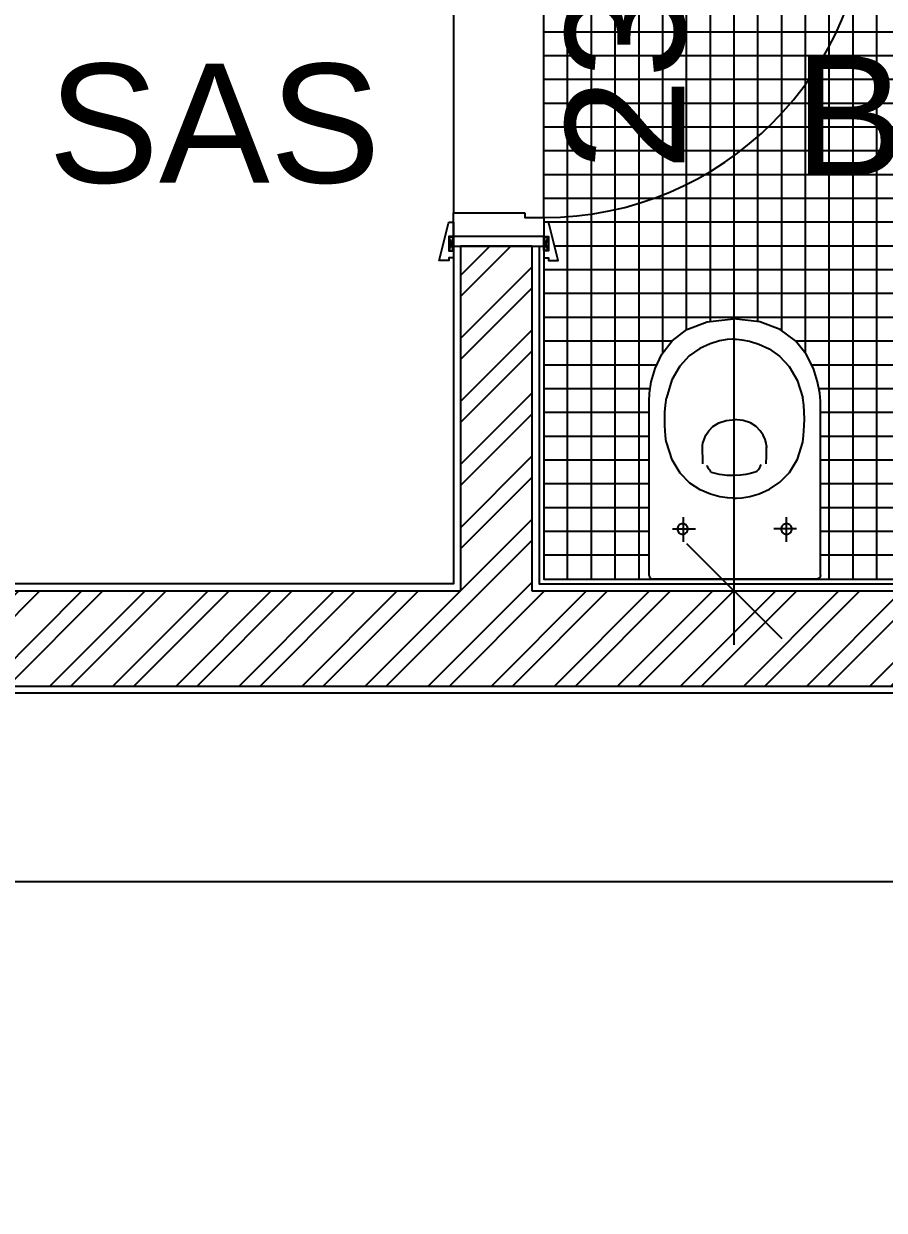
# Model space of a CAD drawing. Extents: x -1.8 to 45.6, y -22.6 to 61.5.
# Drawn here: x 23.61 to 25.419, y 10.498 to 12.993 of the extents above; entities that cross this region are included whole.
import ezdxf
from ezdxf.enums import TextEntityAlignment as Align

# ---------------------------------------------------------------- set-up
doc = ezdxf.new("R2010")
doc.units = 0
doc.header["$MEASUREMENT"] = 0
doc.header["$PDMODE"] = 35
doc.header["$PDSIZE"] = 0.3
doc.linetypes.add('CENTER', pattern=[2, 1.25, -0.25, 0.25, -0.25])
doc.linetypes.add('DASHDOTX2', pattern=[50.8, 25.4, -12.7, 0, -12.7])
doc.layers.get('0').update_dxf_attribs({"linetype": 'CONTINUOUS'})
doc.layers.get('DEFPOINTS').update_dxf_attribs({"linetype": 'CONTINUOUS'})
for name, color, linetype in [('A-AXIS-SANITARY', 10, 'DASHDOTX2'), ('a-dim', 3, 'CONTINUOUS'), ('A-DOORS', 1, 'CONTINUOUS'), ('A-FLOR-PFIX', 61, 'CONTINUOUS'), ('A-HATCH-WALL', 8, 'CONTINUOUS'), ('A-NOMENCLATURE', 3, 'CONTINUOUS'), ('A-PLASTER', 8, 'CONTINUOUS'), ('A-PROJ-TIL-BATH', 8, 'CONTINUOUS'), ('A-SECT-TILE', 12, 'CONTINUOUS'), ('A-WALL', 4, 'CONTINUOUS')]:
    doc.layers.add(name, color=color, linetype=linetype)
doc.styles.add('A100-STEXT', font='arial.ttf', dxfattribs={"height": 0.25})
doc.dimstyles.new('A100-DIM', dxfattribs={"dimtxt": 0.25, "dimasz": 0.2, "dimexe": 0.1, "dimexo": 0.3, "dimgap": 0.1, "dimtad": 1, "dimlfac": 100, "dimrnd": 0.5, "dimdsep": 46, "dimtxsty": 'A100-STEXT', "dimblk1": 'OBLIQUE', "dimblk2": 'OBLIQUE', "dimsah": 1, "dimcen": -0.05, "dimdle": 0.1, "dimclrd": 15, "dimclre": 15, "dimclrt": 256, "dimadec": 0, "dimazin": 0, "dimtfac": 0.28, "dimtix": 1, "dimtmove": 2, "dimatfit": 3, "dimldrblk": 'OBLIQUE', "dimfxl": 1, "dimtolj": 1, "dimarcsym": 0})

# ---------------------------------------------------------------- blocks, each defined once
blk = doc.blocks.new('A$C45807027')
at = {"layer": 'A-DOORS'}
for p, q in [((0, 0.009), (-0.009, -0.019)), ((-0.009, 0.009), (0, -0.019)), ((0.19, 0.009), (0.199, -0.019)), ((0.199, 0.009), (0.19, -0.019)), ((0.68, 0.0005), (0.68, 0.0195)), ((0.6805, 0.02), (0.8, 0.02)), ((0.8, -0.003), (0.8, 0.023)), ((0.8, 0.023), (0.805, 0.023)), ((0.815, 0.023), (0.82, 0.023)), ((0.82, -0.003), (0.82, 0.023)), ((0.82, 0.02), (0.8345, 0.02)), ((0.835, 0.0005), (0.835, 0.0195)), ((0.6805, 0), (0.8, 0)), ((0.8, -0.003), (0.8025, -0.003)), ((0.8025, -0.05), (0.8025, -0.003)), ((0.8175, -0.05), (0.8175, -0.003)), ((0.8175, -0.003), (0.82, -0.003)), ((0.82, 0), (0.8345, 0)), ((0.19, -0.11), (0.19, -0.06)), ((0.19, -0.06), (0.31, -0.06)), ((0.75, -0.06), (0.31, -0.06)), ((0.673, -0.06), (0.55, -0.06)), ((0.87, -0.06), (0.75, -0.06)), ((0.79, -0.06), (0.79, -0.052)), ((0.79, -0.06), (0.83, -0.06)), ((0.792, -0.05), (0.828, -0.05)), ((0.83, -0.06), (0.83, -0.052)), ((0.87, -0.11), (0.87, -0.06)), ((0.31, -0.11), (0.19, -0.11)), ((0.31, -0.11), (0.75, -0.11)), ((0.673, -0.11), (0.55, -0.11)), ((0.75, -0.11), (0.87, -0.11)), ((0.79, -0.11), (0.79, -0.118)), ((0.79, -0.11), (0.83, -0.11)), ((0.792, -0.12), (0.828, -0.12)), ((0.8025, -0.12), (0.8025, -0.167)), ((0.8175, -0.12), (0.8175, -0.167)), ((0.83, -0.11), (0.83, -0.118)), ((0.68, -0.1705), (0.68, -0.1895)), ((0.6805, -0.17), (0.8, -0.17)), ((0.8, -0.167), (0.8, -0.193)), ((0.8, -0.167), (0.8025, -0.167)), ((0.8175, -0.167), (0.82, -0.167)), ((0.82, -0.167), (0.82, -0.193)), ((0.82, -0.17), (0.8345, -0.17)), ((0.835, -0.1705), (0.835, -0.1895)), ((0.6805, -0.19), (0.8, -0.19)), ((0.8, -0.193), (0.805, -0.193)), ((0.815, -0.193), (0.82, -0.193)), ((0.82, -0.19), (0.8345, -0.19)), ((0, -0.809), (-0.009, -0.781)), ((-0.009, -0.809), (0, -0.781)), ((0.19, -0.809), (0.199, -0.781)), ((0.199, -0.809), (0.19, -0.781))]:
    blk.add_line(p, q, dxfattribs=at)
at = {"layer": 'A-DOORS', "color": 8}
for p, q in [((0, -0.07), (0, -0.73)), ((0.19, -0.74), (0.19, -0.06))]:
    blk.add_line(p, q, dxfattribs=at)
at = {"layer": 'A-DOORS'}
for points in [[(0, 0.01), (0, 0.025), (-0.01, 0.025), (-0.01, 0.03), (-0.03, 0.03), (-0.0104, -0.0482, 0.381769), (-0.0084, -0.05), (0, -0.05), (0, -0.02), (-0.01, -0.02), (-0.01, 0.01), (0, 0.01)], [(0.19, 0.01), (0.19, 0.025), (0.2, 0.025), (0.2, 0.03), (0.22, 0.03), (0.2004, -0.0482, -0.381769), (0.1984, -0.05), (0.19, -0.05), (0.19, -0.02), (0.2, -0.02), (0.2, 0.01), (0.19, 0.01)], [(0, -0.81), (0, -0.825), (-0.01, -0.825), (-0.01, -0.83), (-0.03, -0.83), (-0.0104, -0.7518, -0.381769), (-0.0084, -0.75), (0, -0.75), (0, -0.78), (-0.01, -0.78), (-0.01, -0.81), (0, -0.81)], [(0.19, -0.81), (0.19, -0.825), (0.2, -0.825), (0.2, -0.83), (0.22, -0.83), (0.2004, -0.7518, 0.381769), (0.1984, -0.75), (0.19, -0.75), (0.19, -0.78), (0.2, -0.78), (0.2, -0.81), (0.19, -0.81)]]:
    blk.add_lwpolyline(points, format="xyb", dxfattribs=at)
for points in [[(0, 0.009), (0, -0.019), (-0.009, -0.019), (-0.009, 0.009)], [(0.19, 0.009), (0.19, -0.019), (0.199, -0.019), (0.199, 0.009)], [(0, -0.809), (0, -0.781), (-0.009, -0.781), (-0.009, -0.809)], [(0.19, -0.809), (0.19, -0.781), (0.199, -0.781), (0.199, -0.809)]]:
    blk.add_lwpolyline(points, close=True, dxfattribs=at)
for points in [[(0, 0), (0.19, 0), (0.19, -0.02), (0, -0.02), (0, 0)], [(0.19, -0.02), (0, -0.02), (0, -0.07), (0.15, -0.07)], [(0.15, -0.07), (0.15, -0.06), (0.19, -0.06), (0.19, -0.02)], [(0.19, -0.78), (0, -0.78), (0, -0.73), (0.15, -0.73)], [(0.15, -0.73), (0.15, -0.74), (0.19, -0.74), (0.19, -0.78)], [(0, -0.8), (0.19, -0.8), (0.19, -0.78), (0, -0.78), (0, -0.8)]]:
    blk.add_lwpolyline(points, dxfattribs=at)
blk.add_arc((0.1897, -0.0597), 0.6803, 270.0254, 359.9746, dxfattribs=at)
at = {"layer": 'A-DOORS', "extrusion": (0, 0, -1)}
for centre, major_axis, start_param, end_param in [((0.6805, 0.0195), (-0.000354, 0.000354), 5.497787, 7.068583), ((0.6805, 0.0005), (0.000354, 0.000354), 2.356194, 3.926991), ((0.81, 0.0306), (-0.00642, 0.00642), 3.344077, 4.509904), ((0.8345, 0.0195), (0.000354, 0.000354), -0.785398, 0.785398), ((0.8345, 0.0005), (-0.000354, 0.000354), 2.356194, 3.926991), ((0.81, -0.021), (-0.0138, 0.0138), 0.390607, 1.180189), ((0.792, -0.052), (-0.00141, 0.00141), 5.497787, 7.068583), ((0.828, -0.052), (0.00141, 0.00141), -0.785398, 0.785398), ((0.792, -0.118), (-0.00141, 0.00141), 3.926991, 5.497787), ((0.828, -0.118), (-0.00141, 0.00141), 2.356194, 3.926991), ((0.6805, -0.1705), (-0.000354, 0.000354), 5.497787, 7.068583), ((0.81, -0.149), (-0.0138, 0.0138), 3.5322, 4.321782), ((0.8345, -0.1705), (0.000354, 0.000354), -0.785398, 0.785398), ((0.6805, -0.1895), (0.000354, 0.000354), 2.356194, 3.926991), ((0.81, -0.2006), (-0.00642, 0.00642), 0.202485, 1.368312), ((0.8345, -0.1895), (0.000354, 0.000354), 0.785398, 2.356194)]:
    blk.add_ellipse(centre, major_axis=major_axis, ratio=1, start_param=start_param, end_param=end_param, dxfattribs=at)
blk = doc.blocks.new('A$C4412624D')
for points in [[(-363.316505, 205.931824, 0), (-369.377186, 205.812927, 0), (-385.619804, 204.401184, 0), (-409.135235, 200.113983, 0), (-437.014357, 191.368836, 0), (-466.348038, 176.583069, 0), (-494.227158, 154.174194, 0), (-517.742592, 122.559601, 0), (-533.985207, 80.156738, 0), (-540.045876, 25.382996, 0)], [(-7.305237, 205.931824, 0), (-19.51413, 205.931824, 0), (-52.233948, 205.931824, 0), (-99.604431, 205.931824, 0), (-155.76532, 205.931824, 0), (-214.856354, 205.931793, 0), (-271.017242, 205.931793, 0), (-318.387726, 205.931793, 0), (-351.107536, 205.931763, 0), (-363.316406, 205.931763, 0)], [(-7.305237, 205.931824, 0), (-7.054718, 205.891724, 0), (-6.383331, 205.746399, 0), (-5.411285, 205.458283, 0), (-4.258881, 204.989777, 0), (-3.046356, 204.303314, 0), (-1.893951, 203.361298, 0), (-0.921936, 202.126221, 0), (-0.250519, 200.560455, 0), (0, 198.626465, 0)], [(-0.000031, 198.626618, 0), (-0.000031, 186.942688, 0), (-0.000031, 155.629791, 0), (-0.000031, 110.296204, 0), (-0.000031, 56.550171, 0), (0, 0, 0), (0, -53.746025, 0), (0, -99.079628, 0), (0.000031, -130.392528, 0), (0.000031, -142.076446, 0)], [(-283.871368, 169.254578, 0), (-285.531082, 169.495087, 0), (-290.24971, 170.096344, 0), (-297.636414, 170.87796, 0), (-307.300392, 171.659577, 0), (-318.850838, 172.260834, 0), (-331.896935, 172.501343, 0), (-346.047874, 172.200714, 0), (-360.912849, 171.17862, 0), (-376.101044, 169.254608, 0)], [(-497.934326, 27.701111, 0), (-497.803253, 31.697464, 0), (-496.723526, 42.562134, 0), (-493.665352, 58.608521, 0), (-487.598946, 78.150055, 0), (-477.494526, 99.500153, 0), (-462.322313, 120.972229, 0), (-441.052518, 140.879669, 0), (-412.655359, 157.53595, 0), (-376.101051, 169.254425, 0)], [(-167.899292, 27.713638, 0), (-167.94632, 31.783478, 0), (-168.779755, 42.831787, 0), (-171.43811, 59.116745, 0), (-176.960022, 78.896546, 0), (-186.383972, 100.429382, 0), (-200.748535, 121.973389, 0), (-221.092255, 141.786835, 0), (-248.453674, 158.127808, 0), (-283.871368, 169.254547, 0)], [(-103.977631, 156.470307, 0), (-103.977631, 154.841889, 0), (-103.977631, 150.477722, 0), (-103.977631, 144.159454, 0), (-103.977631, 136.668732, 0), (-103.977661, 128.787171, 0), (-103.977661, 121.296448, 0), (-103.977661, 114.97818, 0), (-103.977692, 110.614014, 0), (-103.977692, 108.985626, 0)], [(-128.633087, 134.554077, 0), (-126.879395, 134.554077, 0), (-122.179504, 134.554077, 0), (-115.375183, 134.554077, 0), (-107.308197, 134.554077, 0), (-98.820343, 134.554108, 0), (-90.753357, 134.554108, 0), (-83.949036, 134.554108, 0), (-79.249146, 134.554138, 0), (-77.495453, 134.554138, 0)], [(-93.019531, 135.467438, 0), (-93.196075, 137.437134, 0), (-93.705109, 139.291046, 0), (-94.515656, 140.998169, 0), (-95.596771, 142.527588, 0), (-96.917511, 143.848328, 0), (-98.446899, 144.929444, 0), (-100.154022, 145.740021, 0), (-102.007935, 146.249054, 0), (-103.977631, 146.425629, 0), (-103.977631, 146.425537, 0), (-105.947327, 146.248993, 0), (-107.801239, 145.73996, 0), (-109.508362, 144.929413, 0), (-111.03775, 143.848328, 0), (-112.358459, 142.527588, 0), (-113.439575, 140.99823, 0), (-114.250092, 139.291107, 0), (-114.759094, 137.437256, 0), (-114.935638, 135.46759, 0), (-114.93573, 135.467438, 0), (-114.759186, 133.497742, 0), (-114.250153, 131.643829, 0), (-113.439606, 129.936707, 0), (-112.35849, 128.407288, 0), (-111.03775, 127.086548, 0), (-109.508362, 126.005432, 0), (-107.801239, 125.194855, 0), (-105.947327, 124.685822, 0), (-103.977631, 124.509247, 0), (-103.977631, 124.509339, 0), (-102.007935, 124.685883, 0), (-100.154022, 125.194916, 0), (-98.446899, 126.005463, 0), (-96.917511, 127.086548, 0), (-95.596802, 128.407288, 0), (-94.515686, 129.936646, 0), (-93.70517, 131.643768, 0), (-93.196167, 133.49762, 0), (-93.019623, 135.467285, 0)], [(-239.127029, 93.496338, 0), (-244.453003, 93.570557, 0), (-249.945557, 93.674713, 0), (-255.392944, 93.798554, 0), (-260.583328, 93.931671, 0), (-265.304947, 94.063751, 0), (-269.345993, 94.184479, 0), (-272.494675, 94.283508, 0), (-274.5392, 94.350495, 0), (-275.267776, 94.375122, 0), (-275.267746, 94.375122, 0), (-277.177994, 94.160919, 0), (-282.297455, 93.202637, 0), (-289.709213, 91.026795, 0), (-298.496338, 87.159912, 0), (-307.741928, 81.128479, 0), (-316.529068, 72.45903, 0), (-323.940826, 60.67807, 0), (-329.060295, 45.312103, 0), (-330.970551, 25.887634, 0)], [(-222.988953, 73.828949, 0), (-223.338638, 74.133179, 0), (-224.304276, 74.948532, 0), (-225.760712, 76.128952, 0), (-227.582809, 77.528443, 0), (-229.645447, 79.000946, 0), (-231.823486, 80.400421, 0), (-233.99176, 81.580872, 0), (-236.025146, 82.39621, 0), (-237.798523, 82.70047, 0)], [(-222.988953, 73.828949, 0), (-222.415253, 72.286972, 0), (-220.969742, 67.851441, 0), (-219.065781, 60.807938, 0), (-217.11673, 51.442078, 0), (-215.53595, 40.039414, 0), (-214.736816, 26.885574, 0), (-215.132675, 12.266113, 0), (-217.136887, -3.533356, 0), (-221.162842, -20.227234, 0)], [(-363.316505, -149.381658, 0), (-369.377186, -149.461094, 0), (-385.619804, -148.580885, 0), (-409.135235, -145.063267, 0), (-437.014357, -137.230472, 0), (-466.348038, -123.404728, 0), (-494.227158, -101.908272, 0), (-517.742592, -71.063339, 0), (-533.985207, -29.192154, 0), (-540.045876, 25.383057, 0)], [(-497.934326, 27.701111, 0), (-497.877174, 23.658875, 0), (-496.982231, 12.679642, 0), (-494.164284, -3.515335, 0), (-488.338104, -23.204819, 0), (-478.41848, -44.667587, 0), (-463.320183, -66.182388, 0), (-441.957998, -86.028, 0), (-413.246702, -102.483177, 0), (-376.101074, -113.826691, 0)], [(-239.127029, -38.068466, 0), (-244.453003, -38.14267, 0), (-249.945557, -38.246841, 0), (-255.392944, -38.370651, 0), (-260.583328, -38.503769, 0), (-265.304947, -38.635849, 0), (-269.345993, -38.756561, 0), (-272.494675, -38.855591, 0), (-274.5392, -38.922577, 0), (-275.267776, -38.947189, 0), (-275.267746, -38.947235, 0), (-277.177994, -38.733047, 0), (-282.297455, -37.774811, 0), (-289.709213, -35.599045, 0), (-298.496338, -31.732208, 0), (-307.741928, -25.700821, 0), (-316.529068, -17.031387, 0), (-323.940826, -5.250381, 0), (-329.060295, 10.115692, 0), (-330.970551, 29.540344, 0)], [(-167.899292, 27.713638, 0), (-167.835449, 23.744888, 0), (-168.391693, 12.949295, 0), (-170.689728, -3.00711, 0), (-175.851273, -22.458359, 0), (-184.998032, -43.738403, 0), (-199.251709, -65.181274, 0), (-219.733994, -85.120949, 0), (-247.56662, -101.891426, 0), (-283.871277, -113.826691, 0)], [(-221.162796, -20.227218, 0), (-221.512482, -20.531448, 0), (-222.478119, -21.346786, 0), (-223.934555, -22.527222, 0), (-225.756668, -23.926681, 0), (-227.819305, -25.39917, 0), (-229.99733, -26.79863, 0), (-232.165619, -27.97905, 0), (-234.19902, -28.794388, 0), (-235.972382, -29.098617, 0)], [(-93.019531, -80.039558, 0), (-93.196075, -78.069855, 0), (-93.705109, -76.215965, 0), (-94.515656, -74.508842, 0), (-95.596771, -72.979439, 0), (-96.917511, -71.658707, 0), (-98.446899, -70.577591, 0), (-100.154022, -69.767044, 0), (-102.007935, -69.258026, 0), (-103.977631, -69.081474, 0), (-103.977631, -69.081459, 0), (-105.947327, -69.258011, 0), (-107.801239, -69.767036, 0), (-109.508362, -70.577583, 0), (-111.03775, -71.658699, 0), (-112.358459, -72.979431, 0), (-113.439575, -74.508835, 0), (-114.250092, -76.21595, 0), (-114.759094, -78.069839, 0), (-114.935638, -80.039543, 0), (-114.93573, -80.039558, 0), (-114.759186, -82.009262, 0), (-114.250153, -83.863159, 0), (-113.439606, -85.570282, 0), (-112.35849, -87.099686, 0), (-111.03775, -88.420425, 0), (-109.508362, -89.501541, 0), (-107.801239, -90.312088, 0), (-105.947327, -90.821113, 0), (-103.977631, -90.997673, 0), (-103.977631, -90.997658, 0), (-102.007935, -90.821106, 0), (-100.154022, -90.31208, 0), (-98.446899, -89.501533, 0), (-96.917511, -88.420418, 0), (-95.596802, -87.099678, 0), (-94.515686, -85.570274, 0), (-93.70517, -83.863144, 0), (-93.196167, -82.009254, 0), (-93.019623, -80.039543, 0)], [(-103.977631, -101.042419, 0), (-103.977631, -99.414001, 0), (-103.977631, -95.049827, 0), (-103.977631, -88.731552, 0), (-103.977631, -81.240814, 0), (-103.977661, -73.359253, 0), (-103.977661, -65.868515, 0), (-103.977661, -59.550239, 0), (-103.977692, -55.186066, 0), (-103.977692, -53.557648, 0)], [(-128.633087, -79.126785, 0), (-126.879395, -79.126785, 0), (-122.179504, -79.126785, 0), (-115.375183, -79.126785, 0), (-107.308197, -79.126793, 0), (-98.820343, -79.126793, 0), (-90.753357, -79.1268, 0), (-83.949036, -79.1268, 0), (-79.249146, -79.126808, 0), (-77.495453, -79.126816, 0)], [(-283.871368, -113.826683, 0), (-285.531082, -114.067184, 0), (-290.24971, -114.668434, 0), (-297.636414, -115.450065, 0), (-307.300392, -116.231693, 0), (-318.850838, -116.832943, 0), (-331.896935, -117.073444, 0), (-346.047874, -116.772819, 0), (-360.912849, -115.750694, 0), (-376.101044, -113.826691, 0)], [(-7.305237, -149.381658, 0), (-7.054718, -149.341568, 0), (-6.383331, -149.196247, 0), (-5.411285, -148.908123, 0), (-4.258881, -148.439623, 0), (-3.046356, -147.753174, 0), (-1.893951, -146.811207, 0), (-0.921936, -145.576141, 0), (-0.250519, -144.010414, 0), (0, -142.076446, 0)], [(-7.305237, -149.381658, 0), (-19.51413, -149.381658, 0), (-52.233948, -149.381658, 0), (-99.604431, -149.381658, 0), (-155.76532, -149.381658, 0), (-214.856354, -149.38166, 0), (-271.017242, -149.38166, 0), (-318.387726, -149.38166, 0), (-351.107536, -149.381662, 0), (-363.316406, -149.381662, 0)]]:
    blk.add_polyline3d(points)
at = {"layer": 'A-AXIS-SANITARY', "linetype": 'CENTER', "ltscale": 0.1}
blk.add_line((136.288241, 26.88557), (-721.794139, 26.885582), dxfattribs=at)
blk = doc.blocks.new('A$C47431112')
at = {"layer": 'A-PROJ-TIL-BATH'}
for p, q in [((0, -1.55), (0, 0.05)), ((0.05, -1.55), (0.05, 0.05)), ((0.05, -1.55), (0.05, 0.05)), ((0.1, -1.55), (0.1, 0.05)), ((0.15, -1.55), (0.15, 0.05)), ((0.2, -1.0746), (0.2, 0.05)), ((0.25, -1.026), (0.25, 0.05)), ((0.25, -1.026), (0.25, 0.05)), ((0.3, -1.0082), (0.3, 0.05)), ((0.35, -1.003), (0.35, 0.05)), ((0.4, -1.0085), (0.4, 0.05)), ((0.45, -1.0277), (0.45, 0.05)), ((0.45, -1.0277), (0.45, 0.05)), ((0.5, -1.0754), (0.5, 0.05)), ((0.55, -1.55), (0.55, 0.05)), ((0.6, -1.55), (0.6, 0.05)), ((0.65, -1.55), (0.65, 0.05)), ((0.65, -1.55), (0.65, 0.05)), ((0.7, -1.55), (0.7, 0.05)), ((0.75, -1.55), (0.75, 0.05)), ((0.8, -1.0855), (0.8, 0.05)), ((0.85, -1.0403), (0.85, 0.05)), ((0.85, -1.0403), (0.85, 0.05)), ((0.9, -1.0178), (0.9, 0.05)), ((0.95, -1.0106), (0.95, 0.05)), ((1, -1.0178), (1, 0.05)), ((1.05, -1.0403), (1.05, 0.05)), ((1.05, -1.0403), (1.05, 0.05)), ((1.1, -1.0855), (1.1, 0.05)), ((1.15, -1.55), (1.15, 0.05)), ((1.2, -1.55), (1.2, 0.05)), ((1.25, -1.05), (1.25, 0.05)), ((1.25, -1.05), (1.25, 0.05)), ((1.3, -1.05), (1.3, 0.05)), ((1.35, -1.05), (1.35, 0.05)), ((1.4, -1.55), (1.4, 0.05)), ((1.45, 0), (-0.05, 0)), ((1.45, -0.05), (-0.0275, -0.05)), ((1.45, -0.1), (-0.05, -0.1)), ((1.45, -0.15), (-0.05, -0.15)), ((1.45, -0.2), (-0.05, -0.2)), ((1.45, -0.25), (-0.05, -0.25)), ((1.45, -0.3), (-0.05, -0.3)), ((1.45, -0.35), (-0.05, -0.35)), ((1.45, -0.4), (-0.05, -0.4)), ((1.45, -0.45), (-0.05, -0.45)), ((1.45, -0.5), (-0.05, -0.5)), ((1.45, -0.55), (-0.05, -0.55)), ((1.45, -0.6), (-0.05, -0.6)), ((1.45, -0.65), (-0.05, -0.65)), ((1.45, -0.7), (-0.05, -0.7)), ((1.45, -0.75), (-0.05, -0.75)), ((1.45, -0.8), (-0.05, -0.8)), ((1.45, -0.85), (-0.0275, -0.85)), ((1.45, -0.9), (-0.05, -0.9)), ((1.45, -0.95), (-0.05, -0.95)), ((1.45, -1), (-0.05, -1)), ((0.2189, -1.05), (-0.05, -1.05)), ((0.8362, -1.05), (0.4796, -1.05)), ((1.45, -1.05), (1.0639, -1.05)), ((0.1871, -1.1), (-0.05, -1.1)), ((0.79, -1.1), (0.513, -1.1)), ((1.2, -1.1), (1.11, -1.1)), ((1.45, -1.1), (1.4, -1.1)), ((0.1736, -1.15), (-0.05, -1.15)), ((0.7715, -1.15), (0.5282, -1.15)), ((1.2, -1.15), (1.1285, -1.15)), ((1.45, -1.15), (1.4, -1.15)), ((0.1714, -1.2), (-0.05, -1.2)), ((0.77, -1.2), (0.5314, -1.2)), ((1.2, -1.2), (1.13, -1.2)), ((1.45, -1.2), (1.4, -1.2)), ((0.1714, -1.25), (-0.05, -1.25)), ((0.77, -1.25), (0.5314, -1.25)), ((1.45, -1.25), (1.13, -1.25)), ((1.25, -1.3), (1.25, -1.25)), ((1.25, -1.3), (1.25, -1.25)), ((1.3, -1.3), (1.3, -1.25)), ((1.35, -1.3), (1.35, -1.25)), ((0.1714, -1.3), (-0.05, -1.3)), ((0.77, -1.3), (0.5314, -1.3)), ((1.45, -1.3), (1.13, -1.3)), ((0.1714, -1.35), (-0.05, -1.35)), ((0.77, -1.35), (0.5314, -1.35)), ((1.2, -1.35), (1.13, -1.35)), ((1.45, -1.35), (1.4, -1.35)), ((0.1714, -1.4), (-0.05, -1.4)), ((0.77, -1.4), (0.5314, -1.4)), ((1.2, -1.4), (1.13, -1.4)), ((1.45, -1.4), (1.4, -1.4)), ((0.1714, -1.45), (-0.05, -1.45)), ((0.77, -1.45), (0.5314, -1.45)), ((1.2, -1.45), (1.13, -1.45)), ((1.45, -1.45), (1.4, -1.45)), ((0.1714, -1.5), (-0.05, -1.5)), ((0.77, -1.5), (0.5314, -1.5)), ((1.45, -1.5), (1.13, -1.5)), ((1.25, -1.55), (1.25, -1.5)), ((1.25, -1.55), (1.25, -1.5)), ((1.3, -1.55), (1.3, -1.5)), ((1.35, -1.55), (1.35, -1.5))]:
    blk.add_line(p, q, dxfattribs=at)
blk = doc.blocks.new('_OBLIQUE')
at = {"color": 0, "linetype": 'ByBlock'}
blk.add_line((-0.5, -0.5), (0.5, 0.5), dxfattribs=at)
blk = doc.blocks.new('*D78')
at = {"layer": 'a-dim', "color": 15, "lineweight": -2}
for p, q in [((16.9434, 11.3), (16.9434, 11.0892)), ((26.9284, 11.3), (26.9284, 11.0892)), ((16.8434, 11.1892), (27.0284, 11.1892))]:
    blk.add_line(p, q, dxfattribs=at)
at = {"layer": 'DEFPOINTS', "color": 0}
for p in [(16.9434, 11.6), (26.9284, 11.6), (26.9284, 11.1892)]:
    blk.add_point(p, dxfattribs=at)
at = {"layer": 'a-dim', "color": 15, "lineweight": -2, "xscale": 0.2, "yscale": 0.2, "zscale": 0.2, "rotation": 180}
blk.add_blockref('_OBLIQUE', (16.9434, 11.1892), dxfattribs=at)
at = {"layer": 'a-dim', "color": 15, "lineweight": -2, "xscale": 0.2, "yscale": 0.2, "zscale": 0.2}
blk.add_blockref('_OBLIQUE', (26.9284, 11.1892), dxfattribs=at)
at = {"layer": 'a-dim', "insert": (21.9359, 11.4168), "char_height": 0.25, "attachment_point": 5, "style": 'A100-STEXT'}
blk.add_mtext('\\A1;998.5', dxfattribs=at)
blk = doc.blocks.new('*D123')
at = {"layer": 'a-dim', "color": 15, "lineweight": -2}
for p, q in [((26.9284, 11.6585), (26.9284, 9.1452)), ((18.6784, 9.4585), (18.6784, 9.1452)), ((18.5784, 9.2452), (27.0284, 9.2452))]:
    blk.add_line(p, q, dxfattribs=at)
at = {"layer": 'DEFPOINTS', "color": 0}
for p in [(26.9284, 11.9585), (18.6784, 9.7585), (26.9284, 9.2452)]:
    blk.add_point(p, dxfattribs=at)
at = {"layer": 'a-dim', "color": 15, "lineweight": -2, "xscale": 0.2, "yscale": 0.2, "zscale": 0.2, "rotation": 180}
blk.add_blockref('_OBLIQUE', (18.6784, 9.2452), dxfattribs=at)
at = {"layer": 'a-dim', "color": 15, "lineweight": -2, "xscale": 0.2, "yscale": 0.2, "zscale": 0.2}
blk.add_blockref('_OBLIQUE', (26.9284, 9.2452), dxfattribs=at)
at = {"layer": 'a-dim', "insert": (22.8034, 9.4729), "char_height": 0.25, "attachment_point": 5, "style": 'A100-STEXT'}
blk.add_mtext('\\A1;825', dxfattribs=at)
blk = doc.blocks.new('*D285')
at = {"layer": 'a-dim', "color": 15, "lineweight": -2}
for p, q in [((25.1034, 11.7), (25.1034, 14.25)), ((24.9784, 14.15), (25.2034, 14.15)), ((24.9784, 11.8), (25.2034, 11.8))]:
    blk.add_line(p, q, dxfattribs=at)
at = {"layer": 'DEFPOINTS', "color": 0}
for p in [(24.6784, 14.15), (25.1034, 14.15), (24.6784, 11.8)]:
    blk.add_point(p, dxfattribs=at)
at = {"layer": 'a-dim', "color": 15, "lineweight": -2, "xscale": 0.2, "yscale": 0.2, "zscale": 0.2}
for p, rotation in [((25.1034, 14.15), 90), ((25.1034, 11.8), 270)]:
    blk.add_blockref('_OBLIQUE', p, dxfattribs=dict(at, rotation=rotation))
at = {"layer": 'a-dim', "insert": (24.8756, 12.975), "char_height": 0.25, "attachment_point": 5, "rotation": 90, "style": 'A100-STEXT'}
blk.add_mtext('\\A1;235', dxfattribs=at)

msp = doc.modelspace()

# ---------------------------------------------------------------- hatches: boundary and pattern name
at = {"layer": 'A-HATCH-WALL'}
h = msp.add_hatch(dxfattribs=at)
h.set_pattern_fill('ANSI32', color=256, scale=0.25, style=0)
h.paths.add_polyline_path([(26.92837, 11.6), (26.92837, 11.8), (26.67837, 11.8), (26.67837, 12.5), (26.92837, 12.5), (26.92837, 14.3), (24.67837, 14.3), (24.67837, 14.9), (24.52837, 14.9), (24.52837, 14.3), (24.42837, 14.3), (24.42837, 14.15), (24.52837, 14.15), (24.52837, 13.325), (24.67837, 13.325), (24.67837, 14.15), (26.82837, 14.15), (26.82837, 12.6), (26.57837, 12.6), (26.57837, 11.8), (24.67837, 11.8), (24.67837, 12.525), (24.52837, 12.525), (24.52837, 11.8), (23.42837, 11.8), (23.42837, 11.95), (23.02837, 11.95), (23.02837, 11.8), (19.50337, 11.8), (19.50337, 11.9), (19.35337, 11.9), (19.35337, 11.8), (18.85337, 11.8), (18.85337, 11.6)])

# ---------------------------------------------------------------- linework, layer by layer
at = {"layer": 'A-PLASTER'}
for points in [[(24.51337, 12.525), (24.51337, 11.815), (23.44337, 11.815), (23.44337, 11.965), (23.01337, 11.965), (23.01337, 11.815), (19.51837, 11.815), (19.51837, 11.9)], [(23.05837, 5.8), (23.05837, 5.815), (23.44337, 5.815), (23.44337, 4.14496), (25.34975, 3.885), (26.91337, 3.885), (26.91337, 11.585), (18.85337, 11.585)]]:
    msp.add_lwpolyline(points, dxfattribs=at)
at = {"layer": 'A-SECT-TILE'}
for points in [[(24.69337, 12.525), (24.69337, 11.815), (26.56337, 11.815), (26.56337, 12.615), (26.81337, 12.615), (26.81337, 14.135), (24.69337, 14.135), (24.69337, 13.325)], [(24.70337, 12.525), (24.70337, 11.825), (26.55337, 11.825), (26.55337, 12.625), (26.80337, 12.625), (26.80337, 14.125), (24.70337, 14.125), (24.70337, 13.325)]]:
    msp.add_lwpolyline(points, dxfattribs=at)
at = {"layer": 'A-WALL'}
for p, q in [((24.67837, 12.525), (24.52837, 12.525)), ((24.52837, 12.525), (24.52837, 11.8)), ((24.67837, 12.525), (24.67837, 11.8)), ((23.42837, 11.8), (24.52837, 11.8)), ((24.67837, 11.8), (26.57837, 11.8)), ((18.85337, 11.6), (26.92837, 11.6))]:
    msp.add_line(p, q, dxfattribs=at)

# ---------------------------------------------------------------- block references
at = {"layer": 'A-DOORS', "rotation": 7.281587332180027e-09}
msp.add_blockref('A$C45807027', (24.51337, 13.325), dxfattribs=at)
at = {"layer": 'A-FLOR-PFIX', "xscale": 0.001013189780223911, "yscale": 0.001013189780223911, "zscale": 0.001013189780229412, "rotation": 269.9999999967855}
msp.add_blockref('A$C4412624D', (25.07613, 11.825), dxfattribs=at)
at = {"layer": 'A-PROJ-TIL-BATH'}
msp.add_blockref('A$C47431112', (24.75337, 13.375), dxfattribs=at)

# ---------------------------------------------------------------- texts
at = {"layer": 'A-NOMENCLATURE', "style": 'A100-STEXT'}
for s, p in [('BATH', (25.69538, 12.79932)), ('SAS', (24.01074, 12.78335))]:
    msp.add_text(s, height=0.25, dxfattribs=at).set_placement(p, align=Align.MIDDLE)

# ---------------------------------------------------------------- dimensions: what is measured, and where the dimension line sits
at = {"layer": 'a-dim'}
dim = msp.add_aligned_dim(p1=(24.67837, 11.8), p2=(24.67837, 14.15), distance=-0.425, dimstyle='A100-DIM', dxfattribs=at)
dim.commit()
dim.dimension.update_dxf_attribs({"geometry": '*D285', "text_midpoint": (24.87564, 12.975)})
for base, p1, p2, picture, middle in [((26.92837, 9.24525), (18.67837, 9.75852), (26.92837, 11.95852), '*D123', (22.80337, 9.47289)), ((26.92837, 11.1892), (16.94337, 11.6), (26.92837, 11.6), '*D78', (21.93587, 11.41684))]:
    dim = msp.add_linear_dim(base=base, p1=p1, p2=p2, dimstyle='A100-DIM', dxfattribs=at)
    dim.commit()
    dim.dimension.update_dxf_attribs({"geometry": picture, "text_midpoint": middle})

doc.saveas('drawing.dxf')
